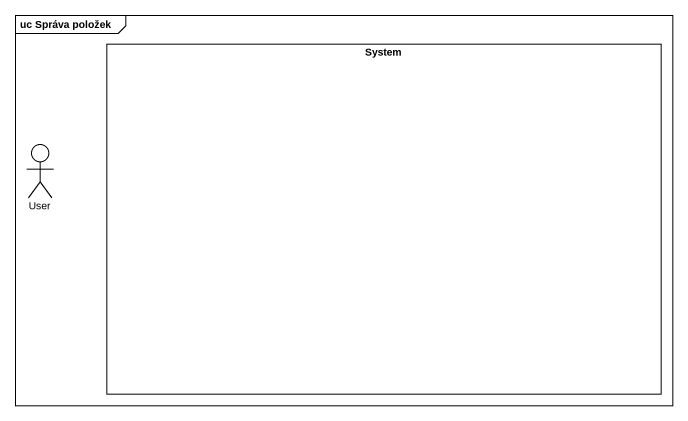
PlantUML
@startuml
mainframe uc Správa položek
rectangle System
actor User
@enduml
